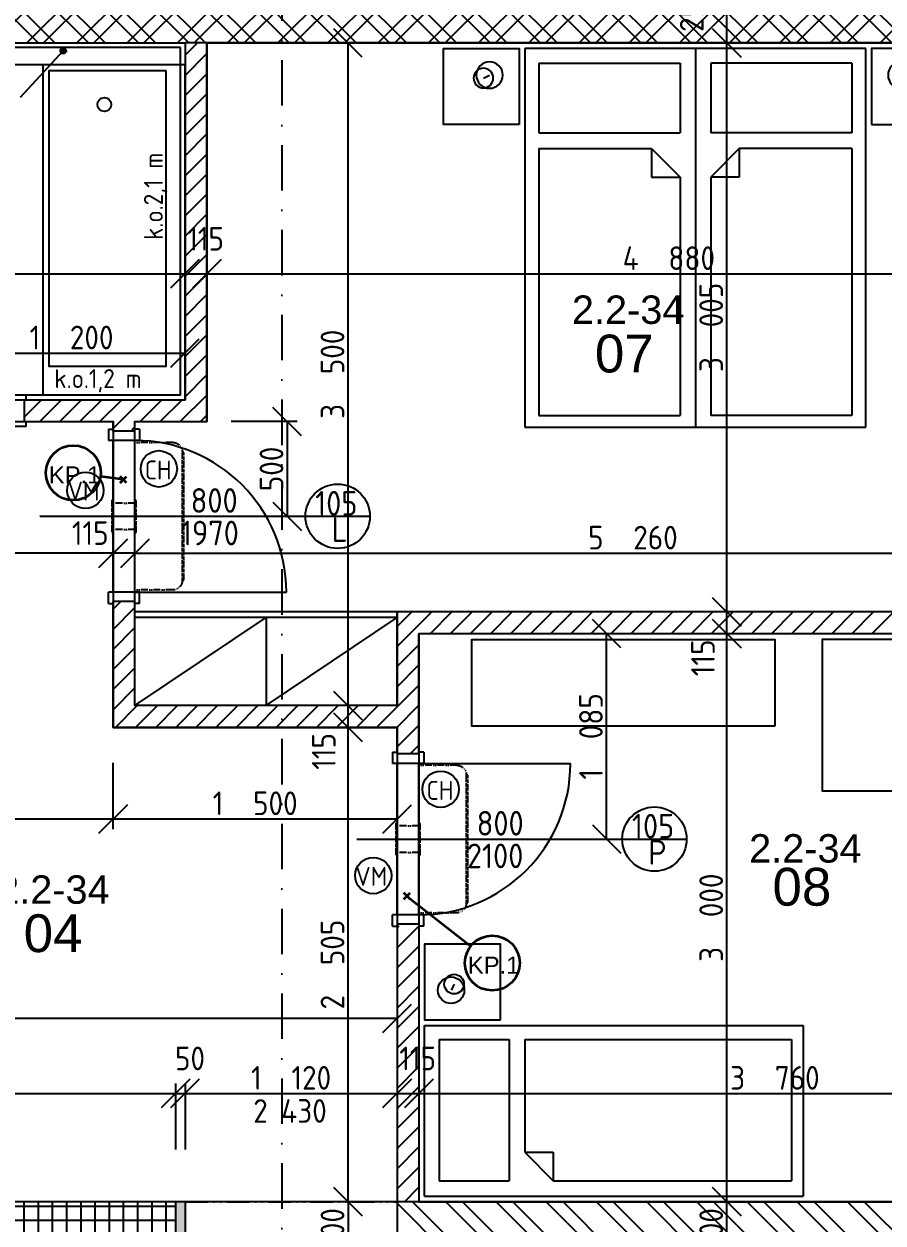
# Model space of a CAD drawing. Extents: x 4511820 to 5180432, y -1526536 to -944957.
# Drawn here: x 4988025 to 4992562, y -1232157 to -1225824 of the extents above; entities that cross this region are included whole.
import ezdxf

# ---------------------------------------------------------------- set-up
doc = ezdxf.new("R2010")
doc.units = 0
doc.header["$MEASUREMENT"] = 0
doc.linetypes.add('ACAD_ISO12W100', pattern=[22, 12, -3, 0.5, -3, 0.5, -3])
doc.linetypes.add('BODKOCIARKOVANA_3', pattern=[5.6, 3, -1.3, 0, -1.3])
doc.layers.get('0').update_dxf_attribs({"linetype": 'CONTINUOUS'})
doc.layers.get('Defpoints').update_dxf_attribs({"color": 61, "linetype": 'CONTINUOUS'})
for name, color, linetype in [('DVERE', 45, 'CONTINUOUS'), ('KÓTY', 4, 'CONTINUOUS'), ('MÚRY', 1, 'CONTINUOUS'), ('osi', 253, 'CONTINUOUS'), ('Plochy', 41, 'CONTINUOUS'), ('POPIS', 7, 'CONTINUOUS'), ('TENKÁ', 7, 'CONTINUOUS'), ('ZARIADENIE', 47, 'CONTINUOUS'), ('ZARIADOVACIE', 144, 'CONTINUOUS'), ('ZZ-chladenie', 133, 'CONTINUOUS'), ('zz-vetr', 52, 'CONTINUOUS'), ('ŠRAFY', 82, 'CONTINUOUS')]:
    doc.layers.add(name, color=color, linetype=linetype)
doc.layers.add('preklady', color=74, linetype='CONTINUOUS', lineweight=35)
doc.styles.add('ARIAL', font='arial.ttf')
doc.styles.add('STYLE1', font='isocp.shx')
doc.dimstyles.new('STANDARD-50', dxfattribs={"dimtxt": 125, "dimasz": 150, "dimexe": 10, "dimexo": 200, "dimgap": 20, "dimtad": 1, "dimdsep": 46, "dimlunit": 6, "dimtxsty": 'STYLE1', "dimblk1": 'OBLIQUE', "dimblk2": 'OBLIQUE', "dimsah": 1, "dimcen": 2.5, "dimse1": 1, "dimse2": 1, "dimadec": 0, "dimazin": 0, "dimtfac": 1, "dimtmove": 1, "dimatfit": 3, "dimldrblk": 'OBLIQUE', "dimfxl": 1, "dimtolj": 1, "dimtzin": 0, "dimarcsym": 0})
pattern_1 = [(45, (515270.5, 214751.965), (-53.0330086, 53.0330086), [])]

# ---------------------------------------------------------------- blocks, each defined once
blk = doc.blocks.new('DVOJPOSTEL')
at = {"layer": 'ZARIADENIE', "ltscale": 0.25}
for p, q in [((4444359, -1314665.2), (4444359, -1312665.2)), ((4444359, -1312665.2), (4446159, -1312665.2)), ((4445259, -1312665.2), (4445259, -1314665.2)), ((4446159, -1312665.2), (4446159, -1314665.2)), ((4444139.6, -1312821.2), (4444171.8, -1312805.1)), ((4446378.4, -1312821.2), (4446346.2, -1312805.1)), ((4446159, -1314665.2), (4444359, -1314665.2))]:
    blk.add_line(p, q, dxfattribs=at)
at = {"layer": 'ZARIADENIE', "color": 76, "ltscale": 0.25}
for p, q in [((4444432.3, -1312741.6), (4445177.9, -1312741.6)), ((4444432.3, -1312741.6), (4444432.3, -1313110.9)), ((4445177.9, -1312741.6), (4445177.9, -1313110.9)), ((4446085.7, -1312741.6), (4445340.1, -1312741.6)), ((4445340.1, -1312741.6), (4445340.1, -1313110.9)), ((4446085.7, -1312741.6), (4446085.7, -1313110.9)), ((4444432.3, -1313110.9), (4445177.9, -1313110.9)), ((4446085.7, -1313110.9), (4445340.1, -1313110.9)), ((4444432.3, -1313193.6), (4444432.3, -1314603.6)), ((4444432.3, -1313193.6), (4445027.9, -1313193.6)), ((4445027.9, -1313193.6), (4445177.9, -1313343.6)), ((4445027.9, -1313193.6), (4445027.9, -1313343.6)), ((4445490.1, -1313193.6), (4445340.1, -1313343.6)), ((4446085.7, -1313193.6), (4445490.1, -1313193.6)), ((4445490.1, -1313193.6), (4445490.1, -1313343.6)), ((4446085.7, -1313193.6), (4446085.7, -1314603.6)), ((4445027.9, -1313343.6), (4445177.9, -1313343.6)), ((4445177.9, -1313343.6), (4445177.9, -1314603.6)), ((4445340.1, -1313343.6), (4445340.1, -1314603.6)), ((4445490.1, -1313343.6), (4445340.1, -1313343.6)), ((4444432.3, -1314603.6), (4445177.9, -1314603.6)), ((4446085.7, -1314603.6), (4445340.1, -1314603.6))]:
    blk.add_line(p, q, dxfattribs=at)
at = {"layer": 'ZARIADENIE'}
for points in [[(4444329, -1313065.2), (4443929, -1313065.2), (4443929, -1312665.2), (4444329, -1312665.2)], [(4446189, -1313065.2), (4446589, -1313065.2), (4446589, -1312665.2), (4446189, -1312665.2)]]:
    blk.add_lwpolyline(points, close=True, dxfattribs=at)
at = {"layer": 'ZARIADENIE', "ltscale": 0.25}
for centre, radius in [((4444139.6, -1312821.2), 51.9), ((4444171.8, -1312805.1), 69.7), ((4446346.2, -1312805.1), 69.7), ((4446378.4, -1312821.2), 51.9)]:
    blk.add_circle(centre, radius, dxfattribs=at)
blk = doc.blocks.new('JEDNOPOSTEL')
at = {"layer": 'ZARIADENIE', "ltscale": 0.25}
for p, q in [((4449069, -1322230.2), (4447069, -1322230.2)), ((4447069, -1323130.2), (4447069, -1322230.2)), ((4449069, -1322230.2), (4449069, -1323130.2)), ((4449069, -1323130.2), (4447069, -1323130.2)), ((4448913, -1323349.6), (4448929.1, -1323317.4))]:
    blk.add_line(p, q, dxfattribs=at)
at = {"layer": 'ZARIADENIE', "color": 76, "ltscale": 0.25}
for p, q in [((4448390.6, -1322311.3), (4447130.6, -1322311.3)), ((4447130.6, -1323056.9), (4447130.6, -1322311.3)), ((4448540.6, -1322461.3), (4448390.6, -1322311.3)), ((4448390.6, -1322461.3), (4448390.6, -1322311.3)), ((4448992.6, -1322311.3), (4448623.3, -1322311.3)), ((4448623.3, -1323056.9), (4448623.3, -1322311.3)), ((4448992.6, -1323056.9), (4448992.6, -1322311.3)), ((4448540.6, -1322461.3), (4448390.6, -1322461.3)), ((4448540.6, -1323056.9), (4448540.6, -1322461.3)), ((4448540.6, -1323056.9), (4447130.6, -1323056.9)), ((4448992.6, -1323056.9), (4448623.3, -1323056.9))]:
    blk.add_line(p, q, dxfattribs=at)
at = {"layer": 'ZARIADENIE'}
blk.add_lwpolyline([(4448669, -1323160.2), (4448669, -1323560.2), (4449069, -1323560.2), (4449069, -1323160.2)], close=True, dxfattribs=at)
at = {"layer": 'ZARIADENIE', "ltscale": 0.25}
for centre, radius in [((4448929.1, -1323317.4), 69.7), ((4448913, -1323349.6), 51.9)]:
    blk.add_circle(centre, radius, dxfattribs=at)
blk = doc.blocks.new('_OBLIQUE')
at = {"color": 0, "linetype": 'ByBlock'}
blk.add_line((-0.5, -0.5), (0.5, 0.5), dxfattribs=at)
blk = doc.blocks.new('*D30659')
at = {"layer": 'Defpoints', "color": 0}
for p in [(4986326, -1227143.5), (4988876, -1227143.5), (4988876, -1227143.5)]:
    blk.add_point(p, dxfattribs=at)
at = {"layer": 'KÓTY', "color": 0, "lineweight": -2}
blk.add_line((4986326, -1227143.5), (4988876, -1227143.5), dxfattribs=at)
at = {"layer": 'KÓTY', "color": 0, "linetype": 'ByBlock', "lineweight": -2, "xscale": 150, "yscale": 150, "zscale": 150, "rotation": 180}
blk.add_blockref('_OBLIQUE', (4986326, -1227143.5), dxfattribs=at)
at = {"layer": 'KÓTY', "color": 0, "linetype": 'ByBlock', "lineweight": -2, "xscale": 150, "yscale": 150, "zscale": 150}
blk.add_blockref('_OBLIQUE', (4988876, -1227143.5), dxfattribs=at)
at = {"layer": 'KÓTY', "color": 0, "insert": (4987601, -1227061), "char_height": 125, "attachment_point": 5, "style": 'STYLE1'}
blk.add_mtext('\\A1;2ﾠ550', dxfattribs=at)
blk = doc.blocks.new('*D30660')
at = {"layer": 'Defpoints', "color": 0}
for p in [(4988876, -1227143.5), (4988991, -1227143.5), (4988991, -1227143.5)]:
    blk.add_point(p, dxfattribs=at)
at = {"layer": 'KÓTY', "color": 0, "lineweight": -2}
blk.add_line((4988876, -1227143.5), (4988991, -1227143.5), dxfattribs=at)
at = {"layer": 'KÓTY', "color": 0, "linetype": 'ByBlock', "lineweight": -2, "xscale": 150, "yscale": 150, "zscale": 150, "rotation": 180}
blk.add_blockref('_OBLIQUE', (4988876, -1227143.5), dxfattribs=at)
at = {"layer": 'KÓTY', "color": 0, "linetype": 'ByBlock', "lineweight": -2, "xscale": 150, "yscale": 150, "zscale": 150}
blk.add_blockref('_OBLIQUE', (4988991, -1227143.5), dxfattribs=at)
at = {"layer": 'KÓTY', "color": 0, "insert": (4988984.3, -1226958.5), "char_height": 125, "attachment_point": 5, "style": 'STYLE1'}
blk.add_mtext('\\A1;115', dxfattribs=at)
blk = doc.blocks.new('*D30661')
at = {"layer": 'Defpoints', "color": 0}
for p in [(4988991, -1227143.5), (4993871, -1227134.2), (4993871, -1227143.5)]:
    blk.add_point(p, dxfattribs=at)
at = {"layer": 'KÓTY', "color": 0, "lineweight": -2}
blk.add_line((4988991, -1227143.5), (4993871, -1227143.5), dxfattribs=at)
at = {"layer": 'KÓTY', "color": 0, "linetype": 'ByBlock', "lineweight": -2, "xscale": 150, "yscale": 150, "zscale": 150, "rotation": 180}
blk.add_blockref('_OBLIQUE', (4988991, -1227143.5), dxfattribs=at)
at = {"layer": 'KÓTY', "color": 0, "linetype": 'ByBlock', "lineweight": -2, "xscale": 150, "yscale": 150, "zscale": 150}
blk.add_blockref('_OBLIQUE', (4993871, -1227143.5), dxfattribs=at)
at = {"layer": 'KÓTY', "color": 0, "insert": (4991431, -1227061), "char_height": 125, "attachment_point": 5, "style": 'STYLE1'}
blk.add_mtext('\\A1;4ﾠ880', dxfattribs=at)
blk = doc.blocks.new('*D30676')
at = {"layer": 'Defpoints', "color": 0}
for p in [(4991737, -1232044.2), (4991737, -1232044.2), (4991737, -1232344.2)]:
    blk.add_point(p, dxfattribs=at)
at = {"layer": 'KÓTY', "color": 0, "lineweight": -2}
blk.add_line((4991737, -1232344.2), (4991737, -1232044.2), dxfattribs=at)
at = {"layer": 'KÓTY', "color": 0, "linetype": 'ByBlock', "lineweight": -2, "xscale": 150, "yscale": 150, "zscale": 150}
for p, rotation in [((4991737, -1232044.2), 90), ((4991737, -1232344.2), 270)]:
    blk.add_blockref('_OBLIQUE', p, dxfattribs=dict(at, rotation=rotation))
at = {"layer": 'KÓTY', "color": 0, "insert": (4991654.5, -1232194.2), "char_height": 125, "attachment_point": 5, "rotation": 90, "style": 'STYLE1'}
blk.add_mtext('\\A1;300', dxfattribs=at)
blk = doc.blocks.new('*D30677')
at = {"layer": 'Defpoints', "color": 0}
for p in [(4991737, -1229044.2), (4991868.5, -1229044.2), (4991737, -1232044.2)]:
    blk.add_point(p, dxfattribs=at)
at = {"layer": 'KÓTY', "color": 0, "lineweight": -2}
blk.add_line((4991737, -1232044.2), (4991737, -1229044.2), dxfattribs=at)
at = {"layer": 'KÓTY', "color": 0, "linetype": 'ByBlock', "lineweight": -2, "xscale": 150, "yscale": 150, "zscale": 150}
for p, rotation in [((4991737, -1229044.2), 90), ((4991737, -1232044.2), 270)]:
    blk.add_blockref('_OBLIQUE', p, dxfattribs=dict(at, rotation=rotation))
at = {"layer": 'KÓTY', "color": 0, "insert": (4991654.5, -1230544.2), "char_height": 125, "attachment_point": 5, "rotation": 90, "style": 'STYLE1'}
blk.add_mtext('\\A1;3ﾠ000', dxfattribs=at)
blk = doc.blocks.new('*D30678')
at = {"layer": 'Defpoints', "color": 0}
for p in [(4991737, -1228929.2), (4991868.5, -1228929.2), (4991868.5, -1229044.2)]:
    blk.add_point(p, dxfattribs=at)
at = {"layer": 'KÓTY', "color": 0, "lineweight": -2}
blk.add_line((4991737, -1229044.2), (4991737, -1228929.2), dxfattribs=at)
at = {"layer": 'KÓTY', "color": 0, "linetype": 'ByBlock', "lineweight": -2, "xscale": 150, "yscale": 150, "zscale": 150}
for p, rotation in [((4991737, -1228929.2), 90), ((4991737, -1229044.2), 270)]:
    blk.add_blockref('_OBLIQUE', p, dxfattribs=dict(at, rotation=rotation))
at = {"layer": 'KÓTY', "color": 0, "insert": (4991611, -1229172), "char_height": 125, "attachment_point": 5, "rotation": 90, "style": 'STYLE1'}
blk.add_mtext('\\A1;115', dxfattribs=at)
blk = doc.blocks.new('*D30679')
at = {"layer": 'Defpoints', "color": 0}
for p in [(4991737, -1225924.2), (4991868.5, -1225924.2), (4991868.5, -1228929.2)]:
    blk.add_point(p, dxfattribs=at)
at = {"layer": 'KÓTY', "color": 0, "lineweight": -2}
blk.add_line((4991737, -1228929.2), (4991737, -1225924.2), dxfattribs=at)
at = {"layer": 'KÓTY', "color": 0, "linetype": 'ByBlock', "lineweight": -2, "xscale": 150, "yscale": 150, "zscale": 150}
for p, rotation in [((4991737, -1225924.2), 90), ((4991737, -1228929.2), 270)]:
    blk.add_blockref('_OBLIQUE', p, dxfattribs=dict(at, rotation=rotation))
at = {"layer": 'KÓTY', "color": 0, "insert": (4991654.5, -1227426.7), "char_height": 125, "attachment_point": 5, "rotation": 90, "style": 'STYLE1'}
blk.add_mtext('\\A1;3ﾠ005', dxfattribs=at)
blk = doc.blocks.new('*D30680')
at = {"layer": 'Defpoints', "color": 0}
for p in [(4991737, -1225674.2), (4991868.5, -1225674.2), (4991868.5, -1225924.2)]:
    blk.add_point(p, dxfattribs=at)
at = {"layer": 'KÓTY', "color": 0, "lineweight": -2}
blk.add_line((4991737, -1225924.2), (4991737, -1225674.2), dxfattribs=at)
at = {"layer": 'KÓTY', "color": 0, "linetype": 'ByBlock', "lineweight": -2, "xscale": 150, "yscale": 150, "zscale": 150}
for p, rotation in [((4991737, -1225674.2), 90), ((4991737, -1225924.2), 270)]:
    blk.add_blockref('_OBLIQUE', p, dxfattribs=dict(at, rotation=rotation))
at = {"layer": 'KÓTY', "color": 0, "insert": (4991552, -1225748.5), "char_height": 125, "attachment_point": 5, "rotation": 90, "style": 'STYLE1'}
blk.add_mtext('\\A1;250', dxfattribs=at)
blk = doc.blocks.new('*D30698')
at = {"layer": 'Defpoints', "color": 0}
for p in [(4988991, -1227924.2), (4988991, -1228424.2), (4989415, -1228424.2)]:
    blk.add_point(p, dxfattribs=at)
at = {"layer": 'KÓTY', "color": 0, "lineweight": -2}
blk.add_line((4989415, -1227924.2), (4989415, -1228424.2), dxfattribs=at)
at = {"layer": 'KÓTY', "color": 0, "linetype": 'ByBlock', "lineweight": -2, "xscale": 150, "yscale": 150, "zscale": 150}
for p, rotation in [((4989415, -1227924.2), 90), ((4989415, -1228424.2), 270)]:
    blk.add_blockref('_OBLIQUE', p, dxfattribs=dict(at, rotation=rotation))
at = {"layer": 'KÓTY', "color": 0, "insert": (4989332.5, -1228174.2), "char_height": 125, "attachment_point": 5, "rotation": 90, "style": 'STYLE1'}
blk.add_mtext('\\A1;500', dxfattribs=at)
blk = doc.blocks.new('*D30699')
at = {"layer": 'Defpoints', "color": 0}
for p in [(4987676, -1227516.6), (4988876, -1227516.6), (4988876, -1227562.5)]:
    blk.add_point(p, dxfattribs=at)
at = {"layer": 'KÓTY', "color": 0, "lineweight": -2}
blk.add_line((4987676, -1227562.5), (4988876, -1227562.5), dxfattribs=at)
at = {"layer": 'KÓTY', "color": 0, "linetype": 'ByBlock', "lineweight": -2, "xscale": 150, "yscale": 150, "zscale": 150, "rotation": 180}
blk.add_blockref('_OBLIQUE', (4987676, -1227562.5), dxfattribs=at)
at = {"layer": 'KÓTY', "color": 0, "linetype": 'ByBlock', "lineweight": -2, "xscale": 150, "yscale": 150, "zscale": 150}
blk.add_blockref('_OBLIQUE', (4988876, -1227562.5), dxfattribs=at)
at = {"layer": 'KÓTY', "color": 0, "insert": (4988276, -1227480), "char_height": 125, "attachment_point": 5, "style": 'STYLE1'}
blk.add_mtext('\\A1;1ﾠ200', dxfattribs=at)
blk = doc.blocks.new('*D30710')
at = {"layer": 'Defpoints', "color": 0}
for p in [(4988611, -1228424.2), (4993871, -1228424.2), (4993871, -1228619.5)]:
    blk.add_point(p, dxfattribs=at)
at = {"layer": 'KÓTY', "color": 0, "lineweight": -2}
blk.add_line((4988611, -1228619.5), (4993871, -1228619.5), dxfattribs=at)
at = {"layer": 'KÓTY', "color": 0, "linetype": 'ByBlock', "lineweight": -2, "xscale": 150, "yscale": 150, "zscale": 150, "rotation": 180}
blk.add_blockref('_OBLIQUE', (4988611, -1228619.5), dxfattribs=at)
at = {"layer": 'KÓTY', "color": 0, "linetype": 'ByBlock', "lineweight": -2, "xscale": 150, "yscale": 150, "zscale": 150}
blk.add_blockref('_OBLIQUE', (4993871, -1228619.5), dxfattribs=at)
at = {"layer": 'KÓTY', "color": 0, "insert": (4991241, -1228537), "char_height": 125, "attachment_point": 5, "style": 'STYLE1'}
blk.add_mtext('\\A1;5ﾠ260', dxfattribs=at)
blk = doc.blocks.new('*D30711')
at = {"layer": 'Defpoints', "color": 0}
for p in [(4988496, -1228619.5), (4988496, -1228619.5), (4988611, -1228619.5)]:
    blk.add_point(p, dxfattribs=at)
at = {"layer": 'KÓTY', "color": 0, "lineweight": -2}
blk.add_line((4988611, -1228619.5), (4988496, -1228619.5), dxfattribs=at)
at = {"layer": 'KÓTY', "color": 0, "linetype": 'ByBlock', "lineweight": -2, "xscale": 150, "yscale": 150, "zscale": 150, "rotation": 180}
blk.add_blockref('_OBLIQUE', (4988496, -1228619.5), dxfattribs=at)
at = {"layer": 'KÓTY', "color": 0, "linetype": 'ByBlock', "lineweight": -2, "xscale": 150, "yscale": 150, "zscale": 150}
blk.add_blockref('_OBLIQUE', (4988611, -1228619.5), dxfattribs=at)
at = {"layer": 'KÓTY', "color": 0, "insert": (4988375, -1228513), "char_height": 125, "attachment_point": 5, "style": 'STYLE1'}
blk.add_mtext('\\A1;115', dxfattribs=at)
blk = doc.blocks.new('*D30712')
at = {"layer": 'Defpoints', "color": 0}
for p in [(4986326, -1228619.5), (4986326, -1228619.5), (4988496, -1228619.5)]:
    blk.add_point(p, dxfattribs=at)
at = {"layer": 'KÓTY', "color": 0, "lineweight": -2}
blk.add_line((4988496, -1228619.5), (4986326, -1228619.5), dxfattribs=at)
at = {"layer": 'KÓTY', "color": 0, "linetype": 'ByBlock', "lineweight": -2, "xscale": 150, "yscale": 150, "zscale": 150, "rotation": 180}
blk.add_blockref('_OBLIQUE', (4986326, -1228619.5), dxfattribs=at)
at = {"layer": 'KÓTY', "color": 0, "linetype": 'ByBlock', "lineweight": -2, "xscale": 150, "yscale": 150, "zscale": 150}
blk.add_blockref('_OBLIQUE', (4988496, -1228619.5), dxfattribs=at)
at = {"layer": 'KÓTY', "color": 0, "insert": (4987411, -1228537), "char_height": 125, "attachment_point": 5, "style": 'STYLE1'}
blk.add_mtext('\\A1;2ﾠ170', dxfattribs=at)
blk = doc.blocks.new('*D30715')
at = {"layer": 'Defpoints', "color": 0}
for p in [(4988826, -1231472.5), (4980951, -1232044.2), (4988826, -1232044.2)]:
    blk.add_point(p, dxfattribs=at)
at = {"layer": 'KÓTY', "color": 0, "lineweight": -2}
blk.add_line((4980951, -1231472.5), (4988826, -1231472.5), dxfattribs=at)
at = {"layer": 'KÓTY', "color": 0, "linetype": 'ByBlock', "lineweight": -2, "xscale": 150, "yscale": 150, "zscale": 150, "rotation": 180}
blk.add_blockref('_OBLIQUE', (4980951, -1231472.5), dxfattribs=at)
at = {"layer": 'KÓTY', "color": 0, "linetype": 'ByBlock', "lineweight": -2, "xscale": 150, "yscale": 150, "zscale": 150}
blk.add_blockref('_OBLIQUE', (4988826, -1231472.5), dxfattribs=at)
at = {"layer": 'KÓTY', "color": 0, "insert": (4984888.5, -1231390), "char_height": 125, "attachment_point": 5, "style": 'STYLE1'}
blk.add_mtext('\\A1;7ﾠ875', dxfattribs=at)
blk = doc.blocks.new('*D30716')
at = {"layer": 'Defpoints', "color": 0}
for p in [(4988876, -1231472.5), (4988826, -1232044.2), (4988876, -1232044.2)]:
    blk.add_point(p, dxfattribs=at)
at = {"layer": 'KÓTY', "color": 0, "lineweight": -2}
blk.add_line((4988826, -1231472.5), (4988876, -1231472.5), dxfattribs=at)
at = {"layer": 'KÓTY', "color": 0, "linetype": 'ByBlock', "lineweight": -2, "xscale": 150, "yscale": 150, "zscale": 150, "rotation": 180}
blk.add_blockref('_OBLIQUE', (4988826, -1231472.5), dxfattribs=at)
at = {"layer": 'KÓTY', "color": 0, "linetype": 'ByBlock', "lineweight": -2, "xscale": 150, "yscale": 150, "zscale": 150}
blk.add_blockref('_OBLIQUE', (4988876, -1231472.5), dxfattribs=at)
at = {"layer": 'KÓTY', "color": 0, "insert": (4988901.8, -1231287.5), "char_height": 125, "attachment_point": 5, "style": 'STYLE1'}
blk.add_mtext('\\A1;50', dxfattribs=at)
blk = doc.blocks.new('*D30717')
at = {"layer": 'Defpoints', "color": 0}
for p in [(4989996, -1231472.5), (4988876, -1232044.2), (4989996, -1232044.2)]:
    blk.add_point(p, dxfattribs=at)
at = {"layer": 'KÓTY', "color": 0, "lineweight": -2}
blk.add_line((4988876, -1231472.5), (4989996, -1231472.5), dxfattribs=at)
at = {"layer": 'KÓTY', "color": 0, "linetype": 'ByBlock', "lineweight": -2, "xscale": 150, "yscale": 150, "zscale": 150, "rotation": 180}
blk.add_blockref('_OBLIQUE', (4988876, -1231472.5), dxfattribs=at)
at = {"layer": 'KÓTY', "color": 0, "linetype": 'ByBlock', "lineweight": -2, "xscale": 150, "yscale": 150, "zscale": 150}
blk.add_blockref('_OBLIQUE', (4989996, -1231472.5), dxfattribs=at)
at = {"layer": 'KÓTY', "color": 0, "insert": (4989436, -1231390), "char_height": 125, "attachment_point": 5, "style": 'STYLE1'}
blk.add_mtext('\\A1;1ﾠ120', dxfattribs=at)
blk = doc.blocks.new('*D30718')
at = {"layer": 'Defpoints', "color": 0}
for p in [(4990111, -1231472.5), (4989996, -1232044.2), (4990111, -1232044.2)]:
    blk.add_point(p, dxfattribs=at)
at = {"layer": 'KÓTY', "color": 0, "lineweight": -2}
blk.add_line((4989996, -1231472.5), (4990111, -1231472.5), dxfattribs=at)
at = {"layer": 'KÓTY', "color": 0, "linetype": 'ByBlock', "lineweight": -2, "xscale": 150, "yscale": 150, "zscale": 150, "rotation": 180}
blk.add_blockref('_OBLIQUE', (4989996, -1231472.5), dxfattribs=at)
at = {"layer": 'KÓTY', "color": 0, "linetype": 'ByBlock', "lineweight": -2, "xscale": 150, "yscale": 150, "zscale": 150}
blk.add_blockref('_OBLIQUE', (4990111, -1231472.5), dxfattribs=at)
at = {"layer": 'KÓTY', "color": 0, "insert": (4990104.3, -1231287.5), "char_height": 125, "attachment_point": 5, "style": 'STYLE1'}
blk.add_mtext('\\A1;115', dxfattribs=at)
blk = doc.blocks.new('*D30719')
at = {"layer": 'Defpoints', "color": 0}
for p in [(4993871, -1231472.5), (4990111, -1232044.2), (4993871, -1232044.2)]:
    blk.add_point(p, dxfattribs=at)
at = {"layer": 'KÓTY', "color": 0, "lineweight": -2}
blk.add_line((4990111, -1231472.5), (4993871, -1231472.5), dxfattribs=at)
at = {"layer": 'KÓTY', "color": 0, "linetype": 'ByBlock', "lineweight": -2, "xscale": 150, "yscale": 150, "zscale": 150, "rotation": 180}
blk.add_blockref('_OBLIQUE', (4990111, -1231472.5), dxfattribs=at)
at = {"layer": 'KÓTY', "color": 0, "linetype": 'ByBlock', "lineweight": -2, "xscale": 150, "yscale": 150, "zscale": 150}
blk.add_blockref('_OBLIQUE', (4993871, -1231472.5), dxfattribs=at)
at = {"layer": 'KÓTY', "color": 0, "insert": (4991991, -1231390), "char_height": 125, "attachment_point": 5, "style": 'STYLE1'}
blk.add_mtext('\\A1;3ﾠ760', dxfattribs=at)
blk = doc.blocks.new('*D30722')
at = {"layer": 'Defpoints', "color": 0}
for p in [(4987011, -1229539.2), (4988496, -1229539.2), (4988496, -1230022.5)]:
    blk.add_point(p, dxfattribs=at)
at = {"layer": 'KÓTY', "color": 0, "lineweight": -2}
blk.add_line((4987011, -1230022.5), (4988496, -1230022.5), dxfattribs=at)
at = {"layer": 'KÓTY', "color": 0, "linetype": 'ByBlock', "lineweight": -2, "xscale": 150, "yscale": 150, "zscale": 150, "rotation": 180}
blk.add_blockref('_OBLIQUE', (4987011, -1230022.5), dxfattribs=at)
at = {"layer": 'KÓTY', "color": 0, "linetype": 'ByBlock', "lineweight": -2, "xscale": 150, "yscale": 150, "zscale": 150}
blk.add_blockref('_OBLIQUE', (4988496, -1230022.5), dxfattribs=at)
at = {"layer": 'KÓTY', "color": 0, "insert": (4987753.5, -1229940), "char_height": 125, "attachment_point": 5, "style": 'STYLE1'}
blk.add_mtext('\\A1;1ﾠ485', dxfattribs=at)
blk = doc.blocks.new('*D30723')
at = {"layer": 'Defpoints', "color": 0}
for p in [(4988496, -1229539.2), (4989996, -1229539.2), (4989996, -1230022.5)]:
    blk.add_point(p, dxfattribs=at)
at = {"layer": 'KÓTY', "color": 0, "lineweight": -2}
blk.add_line((4988496, -1230022.5), (4989996, -1230022.5), dxfattribs=at)
at = {"layer": 'KÓTY', "color": 0, "linetype": 'ByBlock', "lineweight": -2, "xscale": 150, "yscale": 150, "zscale": 150, "rotation": 180}
blk.add_blockref('_OBLIQUE', (4988496, -1230022.5), dxfattribs=at)
at = {"layer": 'KÓTY', "color": 0, "linetype": 'ByBlock', "lineweight": -2, "xscale": 150, "yscale": 150, "zscale": 150}
blk.add_blockref('_OBLIQUE', (4989996, -1230022.5), dxfattribs=at)
at = {"layer": 'KÓTY', "color": 0, "insert": (4989246, -1229940), "char_height": 125, "attachment_point": 5, "style": 'STYLE1'}
blk.add_mtext('\\A1;1ﾠ500', dxfattribs=at)
blk = doc.blocks.new('*D30724')
at = {"layer": 'Defpoints', "color": 0}
for p in [(4989737, -1229539.2), (4989996, -1229539.2), (4989996, -1232044.2)]:
    blk.add_point(p, dxfattribs=at)
at = {"layer": 'KÓTY', "color": 0, "lineweight": -2}
blk.add_line((4989737, -1232044.2), (4989737, -1229539.2), dxfattribs=at)
at = {"layer": 'KÓTY', "color": 0, "linetype": 'ByBlock', "lineweight": -2, "xscale": 150, "yscale": 150, "zscale": 150}
for p, rotation in [((4989737, -1229539.2), 90), ((4989737, -1232044.2), 270)]:
    blk.add_blockref('_OBLIQUE', p, dxfattribs=dict(at, rotation=rotation))
at = {"layer": 'KÓTY', "color": 0, "insert": (4989654.5, -1230791.7), "char_height": 125, "attachment_point": 5, "rotation": 90, "style": 'STYLE1'}
blk.add_mtext('\\A1;2ﾠ505', dxfattribs=at)
blk = doc.blocks.new('*D30725')
at = {"layer": 'Defpoints', "color": 0}
for p in [(4989737, -1229424.2), (4989737, -1229424.2), (4989737, -1229539.2)]:
    blk.add_point(p, dxfattribs=at)
at = {"layer": 'KÓTY', "color": 0, "lineweight": -2}
blk.add_line((4989737, -1229539.2), (4989737, -1229424.2), dxfattribs=at)
at = {"layer": 'KÓTY', "color": 0, "linetype": 'ByBlock', "lineweight": -2, "xscale": 150, "yscale": 150, "zscale": 150}
for p, rotation in [((4989737, -1229424.2), 90), ((4989737, -1229539.2), 270)]:
    blk.add_blockref('_OBLIQUE', p, dxfattribs=dict(at, rotation=rotation))
at = {"layer": 'KÓTY', "color": 0, "insert": (4989608.5, -1229666), "char_height": 125, "attachment_point": 5, "rotation": 90, "style": 'STYLE1'}
blk.add_mtext('\\A1;115', dxfattribs=at)
blk = doc.blocks.new('*D30726')
at = {"layer": 'Defpoints', "color": 0}
for p in [(4989737, -1225924.2), (4989996, -1225924.2), (4989996, -1229424.2)]:
    blk.add_point(p, dxfattribs=at)
at = {"layer": 'KÓTY', "color": 0, "lineweight": -2}
blk.add_line((4989737, -1229424.2), (4989737, -1225924.2), dxfattribs=at)
at = {"layer": 'KÓTY', "color": 0, "linetype": 'ByBlock', "lineweight": -2, "xscale": 150, "yscale": 150, "zscale": 150}
for p, rotation in [((4989737, -1225924.2), 90), ((4989737, -1229424.2), 270)]:
    blk.add_blockref('_OBLIQUE', p, dxfattribs=dict(at, rotation=rotation))
at = {"layer": 'KÓTY', "color": 0, "insert": (4989654.5, -1227674.2), "char_height": 125, "attachment_point": 5, "rotation": 90, "style": 'STYLE1'}
blk.add_mtext('\\A1;3ﾠ500', dxfattribs=at)
blk = doc.blocks.new('*D30727')
at = {"layer": 'Defpoints', "color": 0}
for p in [(4990803.8, -1229044.2), (4991102, -1229044.2), (4990803.8, -1230129.2)]:
    blk.add_point(p, dxfattribs=at)
at = {"layer": 'KÓTY', "color": 0, "lineweight": -2}
blk.add_line((4991102, -1230129.2), (4991102, -1229044.2), dxfattribs=at)
at = {"layer": 'KÓTY', "color": 0, "linetype": 'ByBlock', "lineweight": -2, "xscale": 150, "yscale": 150, "zscale": 150}
for p, rotation in [((4991102, -1229044.2), 90), ((4991102, -1230129.2), 270)]:
    blk.add_blockref('_OBLIQUE', p, dxfattribs=dict(at, rotation=rotation))
at = {"layer": 'KÓTY', "color": 0, "insert": (4991019.5, -1229586.7), "char_height": 125, "attachment_point": 5, "rotation": 90, "style": 'STYLE1'}
blk.add_mtext('\\A1;1ﾠ085', dxfattribs=at)
blk = doc.blocks.new('*D30736')
at = {"layer": 'Defpoints', "color": 0}
for p in [(4993871, -1229674.2), (4990706, -1233465.5), (4993871, -1233465.5)]:
    blk.add_point(p, dxfattribs=at)
at = {"layer": 'KÓTY', "color": 0, "lineweight": -2}
blk.add_line((4990706, -1233465.5), (4993871, -1233465.5), dxfattribs=at)
at = {"layer": 'KÓTY', "color": 0, "linetype": 'ByBlock', "lineweight": -2, "xscale": 150, "yscale": 150, "zscale": 150, "rotation": 180}
blk.add_blockref('_OBLIQUE', (4990706, -1233465.5), dxfattribs=at)
at = {"layer": 'KÓTY', "color": 0, "linetype": 'ByBlock', "lineweight": -2, "xscale": 150, "yscale": 150, "zscale": 150}
blk.add_blockref('_OBLIQUE', (4993871, -1233465.5), dxfattribs=at)
at = {"layer": 'KÓTY', "color": 0, "insert": (4992288.5, -1233383), "char_height": 125, "attachment_point": 5, "style": 'STYLE1'}
blk.add_mtext('\\A1;3ﾠ165', dxfattribs=at)
blk = doc.blocks.new('*D30754')
at = {"layer": 'Defpoints', "color": 0}
for p in [(4980951, -1231076), (4980951, -1232044.2), (4989996, -1232044.2)]:
    blk.add_point(p, dxfattribs=at)
at = {"layer": 'KÓTY', "color": 0, "lineweight": -2}
blk.add_line((4989996, -1231076), (4980951, -1231076), dxfattribs=at)
at = {"layer": 'KÓTY', "color": 0, "linetype": 'ByBlock', "lineweight": -2, "xscale": 150, "yscale": 150, "zscale": 150, "rotation": 180}
blk.add_blockref('_OBLIQUE', (4980951, -1231076), dxfattribs=at)
at = {"layer": 'KÓTY', "color": 0, "linetype": 'ByBlock', "lineweight": -2, "xscale": 150, "yscale": 150, "zscale": 150}
blk.add_blockref('_OBLIQUE', (4989996, -1231076), dxfattribs=at)
at = {"layer": 'KÓTY', "color": 0, "insert": (4985473.5, -1230993.5), "char_height": 125, "attachment_point": 5, "style": 'STYLE1'}
blk.add_mtext('\\A1;9ﾠ045', dxfattribs=at)
blk = doc.blocks.new('*D30755')
at = {"layer": 'Defpoints', "color": 0}
for p in [(4989737, -1232044.2), (4989737, -1232344.2), (4989737, -1232344.2)]:
    blk.add_point(p, dxfattribs=at)
at = {"layer": 'KÓTY', "color": 0, "lineweight": -2}
blk.add_line((4989737, -1232044.2), (4989737, -1232344.2), dxfattribs=at)
at = {"layer": 'KÓTY', "color": 0, "linetype": 'ByBlock', "lineweight": -2, "xscale": 150, "yscale": 150, "zscale": 150}
for p, rotation in [((4989737, -1232044.2), 90), ((4989737, -1232344.2), 270)]:
    blk.add_blockref('_OBLIQUE', p, dxfattribs=dict(at, rotation=rotation))
at = {"layer": 'KÓTY', "color": 0, "insert": (4989654.5, -1232194.2), "char_height": 125, "attachment_point": 5, "rotation": 90, "style": 'STYLE1'}
blk.add_mtext('\\A1;300', dxfattribs=at)
blk = doc.blocks.new('chlj3')
at = {"layer": 'ZZ-chladenie', "linetype": 'ACAD_ISO12W100', "ltscale": 3}
for p, q in [((5005195.8, -1151691.8), (5005395.8, -1151691.8)), ((5005195.8, -1152470.8), (5005395.8, -1152470.8))]:
    blk.add_line(p, q, dxfattribs=at)
blk.add_lwpolyline([(5005145.8, -1152419.2), (5005138.4, -1152419.2), (5005138.4, -1151744.5), (5005145.8, -1151744.5)], close=True, dxfattribs=at)
for centre, start, end in [((5005195.8, -1151741.8), 90, 180), ((5005195.8, -1152420.8), 180, 270)]:
    blk.add_arc(centre, 50, start, end, dxfattribs=at)

msp = doc.modelspace()

# ---------------------------------------------------------------- hatches: boundary and pattern name
at = {"layer": 'KÓTY'}
h = msp.add_hatch(color=256, dxfattribs=at)
h.dxf.hatch_style = 1
h.paths.add_polyline_path([(4988247.5, -1225965.535, 0.65381715), (4988222.326, -1225954.513, 1.52947961)])
at = {"layer": 'ŠRAFY'}
h = msp.add_hatch(dxfattribs=at)
h.set_pattern_fill('ANSI32', color=256, scale=500)
h.set_pattern_definition([(45, (400449.4, -45114.18), (-132.5825215, 132.5825215), []), (45, (400537.78, -45114.18), (-132.5825215, 132.5825215), [])])
h.paths.add_polyline_path([(4980951, -1225674.226), (4980951, -1225924.226), (4993871, -1225924.226), (4993871, -1225674.226), (4980951, -1225674.226)])
h = msp.add_hatch(dxfattribs=at)
h.set_pattern_fill('ANSI32', color=256, scale=500, angle=90)
h.set_pattern_definition([(135, (400449.4, -45114.18), (-132.5825215, -132.5825215), []), (135, (400449.4, -45025.8), (-132.5825215, -132.5825215), [])])
h.paths.add_polyline_path([(4980951, -1225674.226), (4980951, -1225924.226), (4993871, -1225924.226), (4993871, -1225674.226), (4980951, -1225674.226)])
at = {"layer": 'ŠRAFY', "ltscale": 0.25}
h = msp.add_hatch(dxfattribs=at)
h.set_pattern_fill('ANSI31', color=256, scale=600, style=0)
h.set_pattern_definition(pattern_1)
h.paths.add_polyline_path([(4988611, -1227924.226), (4988991, -1227924.226), (4988991, -1225924.226), (4988876, -1225924.226), (4988876, -1227809.226), (4988036, -1227809.226), (4988026, -1227809.226), (4988026, -1227924.226), (4988036, -1227924.226), (4988496, -1227924.226), (4988496, -1227964.226), (4988496, -1227974.226), (4988611, -1227974.226), (4988611, -1227964.226)])
h = msp.add_hatch(dxfattribs=at)
h.set_pattern_fill('ANSI31', color=256, scale=600, style=0)
h.set_pattern_definition(pattern_1)
h.paths.add_polyline_path([(4988496, -1228874.226), (4988496, -1229539.226), (4989996, -1229539.226), (4989996, -1229679.226), (4990111, -1229679.226), (4990111, -1229044.226), (4993871, -1229044.226), (4993871, -1228929.226), (4989996, -1228929.226), (4989996, -1229424.226), (4988611, -1229424.226), (4988611, -1228874.226)])
h = msp.add_hatch(dxfattribs=at)
h.set_pattern_fill('ANSI31', color=256, scale=600, style=0)
h.set_pattern_definition(pattern_1)
h.paths.add_polyline_path([(4990111, -1232044.226), (4990111, -1230596.726), (4990111, -1230586.726), (4989996, -1230586.726), (4989996, -1230596.726), (4989996, -1232044.226)])
h = msp.add_hatch(dxfattribs=at)
h.set_pattern_fill('ANSI37', color=256, scale=600, angle=45)
h.set_pattern_definition([(90, (-3307273.674, 579782.7), (-75, 1e-14), []), (180, (-3307273.674, 579782.7), (-1e-14, -75), [])])
h.paths.add_polyline_path([(4988826, -1232044.226), (4980951, -1232044.226), (4980951, -1232344.226), (4985086, -1232344.226), (4985201, -1232344.226), (4986086, -1232344.226), (4986201, -1232344.226), (4988711, -1232344.226), (4988826, -1232344.226)])
at = {"layer": 'ŠRAFY'}
h = msp.add_hatch(dxfattribs=at)
h.set_pattern_fill('DOTS', color=256, scale=250, angle=90)
h.set_pattern_definition([(90, (-71441.844, -112920.035), (-15.625, 7.8125), [0, -15.625])])
h.paths.add_polyline_path([(4988876, -1240319.226), (4988876, -1238764.226), (4988876, -1238464.226), (4988876, -1232344.226), (4988876, -1232044.226), (4988826, -1232044.226), (4988826, -1232344.226), (4988826, -1238464.226), (4988826, -1238764.226), (4988826, -1240369.226)])
h = msp.add_hatch(dxfattribs=at)
h.set_pattern_fill('ANSI32', color=256, scale=500, angle=90)
h.set_pattern_definition([(135, (515810.9, -44587.94), (-132.5825215, -132.5825215), []), (135, (515810.9, -44499.55), (-132.5825215, -132.5825215), [])])
h.paths.add_polyline_path([(4989996, -1232344.226), (4990591, -1232344.226), (4990706, -1232344.226), (4993871, -1232344.226), (4993871, -1232044.226), (4990111, -1232044.226), (4989996, -1232044.226)])

# ---------------------------------------------------------------- linework, layer by layer
at = {"layer": 'DVERE', "ltscale": 0.25}
for p, q in [((4988036, -1227784.226), (4987976, -1227784.226)), ((4988036, -1227809.226), (4988036, -1227784.226)), ((4988036, -1227949.226), (4988036, -1227924.226)), ((4988036, -1227949.226), (4987976, -1227949.226)), ((4988471, -1227964.226), (4988471, -1228024.226)), ((4988471, -1227964.226), (4988496, -1227964.226)), ((4988636, -1227964.226), (4988611, -1227964.226)), ((4988636, -1227964.226), (4988636, -1228024.226)), ((4988636, -1228024.226), (4988471, -1228024.226)), ((4988496, -1228824.226), (4988496, -1228024.226)), ((4988611, -1228824.226), (4988611, -1228024.226)), ((4988109.172, -1228424.226), (4989511.828, -1228424.226)), ((4989511.828, -1228424.226), (4989851.828, -1228424.226)), ((4988471, -1228884.226), (4988471, -1228824.226)), ((4988636, -1228824.226), (4988471, -1228824.226)), ((4988471, -1228884.226), (4988496, -1228884.226)), ((4988611, -1228824.226), (4989411, -1228824.226)), ((4988636, -1228884.226), (4988611, -1228884.226)), ((4988636, -1228884.226), (4988636, -1228824.226)), ((4989971, -1229669.226), (4989971, -1229729.226)), ((4989971, -1229669.226), (4989996, -1229669.226)), ((4990136, -1229669.226), (4990111, -1229669.226)), ((4990136, -1229669.226), (4990136, -1229729.226)), ((4990136, -1229729.226), (4989971, -1229729.226)), ((4989996, -1230529.226), (4989996, -1229729.226)), ((4990111, -1230529.226), (4990111, -1229729.226)), ((4990111, -1229729.226), (4990911, -1229729.226)), ((4989782.172, -1230129.226), (4991184.828, -1230129.226)), ((4991184.828, -1230129.226), (4991524.828, -1230129.226)), ((4989971, -1230589.226), (4989971, -1230529.226)), ((4990136, -1230529.226), (4989971, -1230529.226)), ((4990136, -1230589.226), (4990136, -1230529.226)), ((4989971, -1230589.226), (4989996, -1230589.226)), ((4990136, -1230589.226), (4990111, -1230589.226))]:
    msp.add_line(p, q, dxfattribs=at)
for centre in [(4989681.828, -1228424.226), (4991354.828, -1230129.226)]:
    msp.add_circle(centre, 170, dxfattribs=at)
for centre, start, end in [((4988611, -1228824.226), 0, 90), ((4990111, -1229729.226), 270, 0)]:
    msp.add_arc(centre, 800, start, end, dxfattribs=at)
at = {"layer": 'KÓTY'}
msp.add_line((4988232.5, -1225965.535), (4988004.5, -1226212.535), dxfattribs=at)
at = {"layer": 'KÓTY', "ltscale": 25}
for p, q in [((4989468.403, -1227924.226), (4989118.403, -1227924.226)), ((4988496, -1230075.938), (4988496, -1229725.938))]:
    msp.add_line(p, q, dxfattribs=at)
at = {"layer": 'KÓTY', "ltscale": 0.25}
for p, q in [((4988826, -1231419.132), (4988826, -1231769.132)), ((4988876, -1231419.132), (4988876, -1231769.132))]:
    msp.add_line(p, q, dxfattribs=at)
at = {"layer": 'KÓTY'}
msp.add_circle((4988232.5, -1225965.535), 15, dxfattribs=at)
at = {"layer": 'MÚRY', "ltscale": 0.25}
for p, q in [((4986326, -1225924.226), (4988876, -1225924.226)), ((4988876, -1225924.226), (4988876, -1227809.226)), ((4988991, -1225924.226), (4988991, -1227924.226)), ((4988026, -1227809.226), (4988876, -1227809.226)), ((4988026, -1227809.226), (4988026, -1227924.226)), ((4988026, -1227924.226), (4988496, -1227924.226)), ((4988496, -1227974.226), (4988496, -1227924.226)), ((4988611, -1227924.226), (4988991, -1227924.226)), ((4988611, -1227974.226), (4988611, -1227924.226)), ((4988611, -1227974.226), (4988496, -1227974.226)), ((4988496, -1229539.226), (4988496, -1228874.226)), ((4988611, -1228874.226), (4988496, -1228874.226)), ((4988611, -1229424.226), (4988611, -1228874.226)), ((4989996, -1229424.226), (4988611, -1229424.226)), ((4989996, -1229539.226), (4988496, -1229539.226)), ((4990111, -1229679.226), (4989996, -1229679.226)), ((4990111, -1230579.226), (4989996, -1230579.226))]:
    msp.add_line(p, q, dxfattribs=at)
at = {"layer": 'MÚRY'}
for p, q in [((4993871, -1225924.226), (4988991, -1225924.226)), ((4993871, -1228929.226), (4989996, -1228929.226)), ((4989996, -1229424.226), (4989996, -1228929.226)), ((4993871, -1229044.226), (4990111, -1229044.226)), ((4990111, -1229679.226), (4990111, -1229044.226)), ((4989996, -1229679.226), (4989996, -1229539.226)), ((4989996, -1230579.226), (4989996, -1232344.226)), ((4990111, -1230579.226), (4990111, -1232044.226)), ((4988876, -1232044.226), (4980951, -1232044.226)), ((4988876, -1232044.226), (4988876, -1240319.226)), ((4993871, -1232044.226), (4990111, -1232044.226))]:
    msp.add_line(p, q, dxfattribs=at)
at = {"layer": 'osi', "linetype": 'BODKOCIARKOVANA_3', "ltscale": 80}
msp.add_line((4989386, -1223327.035), (4989386, -1260844.226), dxfattribs=at)
at = {"layer": 'Plochy'}
for points in [[(4988991, -1225924.226), (4993871, -1225924.226), (4993871, -1228929.226), (4989996, -1228929.226), (4989996, -1229424.226), (4988611, -1229424.226), (4988611, -1227924.226), (4988991, -1227924.226)], [(4988876, -1226039.226), (4986326, -1226039.226), (4986326, -1227809.226), (4988876, -1227809.226)], [(4987011, -1232044.226), (4987011, -1229424.226), (4986326, -1229424.226), (4986326, -1227924.226), (4988496, -1227924.226), (4988496, -1229539.226), (4989996, -1229539.226), (4989996, -1232044.226)], [(4993871, -1229044.226), (4990111, -1229044.226), (4990111, -1232044.226), (4993871, -1232044.226)]]:
    msp.add_lwpolyline(points, close=True, dxfattribs=at)
at = {"layer": 'preklady'}
for p, q in [((4988549.814, -1228230.222), (4988429.21, -1228214.026)), ((4988533.196, -1228246.839), (4988566.43, -1228213.604)), ((4988566.431, -1228246.839), (4988533.197, -1228213.605)), ((4990031.196, -1230446.839), (4990064.43, -1230413.604)), ((4990064.431, -1230446.839), (4990031.197, -1230413.605)), ((4990047.814, -1230430.222), (4990384.409, -1230694.237))]:
    msp.add_line(p, q, dxfattribs=at)
at = {"layer": 'preklady', "ltscale": 0.25}
for centre in [(4988285.5, -1228194.726), (4990498.5, -1230783.726)]:
    msp.add_circle(centre, 145, dxfattribs=at)
at = {"layer": 'TENKÁ', "ltscale": 0.25}
for p, q in [((4988851, -1225949.226), (4986351, -1225949.226)), ((4988851, -1227784.226), (4988851, -1225949.226)), ((4988851, -1226039.226), (4986351, -1226039.226)), ((4988126, -1227784.226), (4988126, -1226039.226)), ((4988851, -1227784.226), (4988036, -1227784.226))]:
    msp.add_line(p, q, dxfattribs=at)
at = {"layer": 'TENKÁ'}
for p, q in [((4988991, -1225924.226), (4988876, -1225924.226)), ((4988826, -1232044.226), (4988826, -1240369.226)), ((4990111, -1232044.226), (4989996, -1232044.226))]:
    msp.add_line(p, q, dxfattribs=at)
at = {"layer": 'TENKÁ', "linetype": 'ACAD_ISO12W100', "ltscale": 10}
msp.add_line((4988876, -1232044.226), (4989996, -1232044.226), dxfattribs=at)
at = {"layer": 'ZARIADENIE'}
for p, q in [((4989996, -1228929.226), (4988611, -1228929.226)), ((4989996, -1228959.226), (4988611, -1228959.226)), ((4988611, -1229424.226), (4989303.5, -1228959.226)), ((4989303.5, -1228959.226), (4989303.5, -1229424.226)), ((4989303.5, -1229424.226), (4989996, -1228959.226))]:
    msp.add_line(p, q, dxfattribs=at)
at = {"layer": 'ZARIADENIE', "color": 45, "ltscale": 0.25}
msp.add_lwpolyline([(4991991, -1229531.993), (4990391, -1229531.993), (4990391, -1229074.226), (4991991, -1229074.226)], close=True, dxfattribs=at)
at = {"layer": 'ZARIADENIE'}
msp.add_lwpolyline([(4993841, -1229074.226), (4992241, -1229074.226), (4992241, -1229874.226), (4993841, -1229874.226)], close=True, dxfattribs=at)
at = {"layer": 'ZARIADOVACIE', "ltscale": 0.25}
msp.add_lwpolyline([(4988776, -1226071.698), (4988156, -1226071.698), (4988156, -1227631.698), (4988776, -1227631.698)], close=True, dxfattribs=at)
msp.add_circle((4988449.51, -1226249.921), 36.624, dxfattribs=at)
at = {"layer": 'ZZ-chladenie'}
for centre in [(4988737.291, -1228173.601), (4990225.839, -1229865.805)]:
    msp.add_circle(centre, 96, dxfattribs=at)
at = {"layer": 'zz-vetr', "linetype": 'ACAD_ISO12W100', "lineweight": -2, "ltscale": 3}
for p, q in [((4988611, -1228354.226), (4988496, -1228354.226)), ((4988611, -1228494.226), (4988496, -1228494.226)), ((4990111, -1230059.226), (4989996, -1230059.226)), ((4990111, -1230199.226), (4989996, -1230199.226))]:
    msp.add_line(p, q, dxfattribs=at)
for points in [[(4988489, -1228509.226), (4988496, -1228509.226), (4988496, -1228339.226), (4988489, -1228339.226)], [(4988611, -1228509.226), (4988618, -1228509.226), (4988618, -1228339.226), (4988611, -1228339.226)], [(4989989, -1230214.226), (4989996, -1230214.226), (4989996, -1230044.226), (4989989, -1230044.226)], [(4990111, -1230214.226), (4990118, -1230214.226), (4990118, -1230044.226), (4990111, -1230044.226)]]:
    msp.add_lwpolyline(points, close=True, dxfattribs=at)
at = {"layer": 'zz-vetr'}
for centre in [(4988349.773, -1228287.332), (4989869.569, -1230321.584)]:
    msp.add_circle(centre, 96, dxfattribs=at)

# ---------------------------------------------------------------- block references
at = {"layer": 'ZARIADENIE', "color": 2, "xscale": -1}
msp.add_blockref('DVOJPOSTEL', (9436830, 86710.965), dxfattribs=at)
at = {"layer": 'ZARIADENIE', "color": 2, "rotation": 180}
msp.add_blockref('JEDNOPOSTEL', (9439210, -2554244.418), dxfattribs=at)
at = {"layer": 'ZZ-chladenie', "xscale": -1}
for p in [(9994006.821, -76342.345), (9995506.821, -78047.345)]:
    msp.add_blockref('chlj3', p, dxfattribs=at)

# ---------------------------------------------------------------- texts
at = {"layer": 'DVERE', "style": 'STYLE1'}
for s, p in [('105', (4989562.798, -1228420.726)), ('L', (4989649.798, -1228559.363)), ('105', (4991235.798, -1230125.726)), ('P', (4991322.798, -1230264.363))]:
    msp.add_text(s, height=130, dxfattribs=at).set_placement(p)
at = {"layer": 'KÓTY', "insert": (4989429.998, -1231564.992), "char_height": 125, "attachment_point": 5, "style": 'STYLE1'}
msp.add_mtext('\\A1;2 430', dxfattribs=at)
at = {"layer": 'POPIS', "lineweight": 40, "ltscale": 0.25, "style": 'ARIAL'}
for s, height, p in [('2.2-34', 150, (4990918.911, -1227408.114)), ('07', 200, (4991040.311, -1227664.805)), ('2.2-34', 150, (4991854.911, -1230253.114)), ('08', 200, (4991978.311, -1230480.805)), ('2.2-34', 150, (4987883.411, -1230470.614)), ('04', 200, (4988023.438, -1230726.153))]:
    msp.add_text(s, height=height, dxfattribs=at).set_placement(p)
at = {"layer": 'preklady', "linetype": 'Continuous', "lineweight": 20, "style": 'ARIAL'}
for p in [(4988156.236, -1228250.983), (4990369.236, -1230839.983)]:
    msp.add_text('KP.1', height=90, dxfattribs=at).set_placement(p)
at = {"layer": 'TENKÁ', "linetype": 'Continuous', "style": 'STYLE1'}
msp.add_text('k.o.2,1 m', height=100, rotation=90, dxfattribs=at).set_placement((4988758.605, -1226964.57))
for s, height, p in [('k.o.1,2 m', 100, (4988185.336, -1227746.958)), ('800', 130, (4988905.466, -1228405.643)), ('1970', 130, (4988853.692, -1228577.75)), ('800', 130, (4990416.066, -1230110.643)), ('2100', 130, (4990364.293, -1230282.75))]:
    msp.add_text(s, height=height, dxfattribs=at).set_placement(p)
at = {"layer": 'ZZ-chladenie', "style": 'STYLE1'}
for p in [(4988662.663, -1228229.8), (4990151.211, -1229922.004)]:
    msp.add_text('CH', height=100, dxfattribs=at).set_placement(p)
at = {"layer": 'zz-vetr', "style": 'STYLE1'}
for p in [(4988255.466, -1228341.345), (4989775.262, -1230375.597)]:
    msp.add_text('VM', height=100, dxfattribs=at).set_placement(p)

# ---------------------------------------------------------------- dimensions: what is measured, and where the dimension line sits
at = {"layer": 'KÓTY'}
for base, p1, p2, picture, middle in [((4991737, -1225674.226), (4991868.5, -1225924.226), (4991868.5, -1225674.226), '*D30680', (4991552, -1225748.476)), ((4989737, -1225924.226), (4989996, -1229424.226), (4989996, -1225924.226), '*D30726', (4989654.457, -1227674.226)), ((4991737, -1225924.226), (4991868.5, -1228929.226), (4991868.5, -1225924.226), '*D30679', (4991654.457, -1227426.726)), ((4989415, -1228424.226), (4988991, -1227924.226), (4988991, -1228424.226), '*D30698', (4989332.5, -1228174.226)), ((4991102, -1229044.226), (4990803.82, -1230129.226), (4990803.82, -1229044.226), '*D30727', (4991019.457, -1229586.726)), ((4991737, -1229044.226), (4991737, -1232044.226), (4991868.5, -1229044.226), '*D30677', (4991654.457, -1230544.226)), ((4989737, -1229539.226), (4989996, -1232044.226), (4989996, -1229539.226), '*D30724', (4989654.457, -1230791.726)), ((4989737, -1232344.226), (4989737, -1232044.226), (4989737, -1232344.226), '*D30755', (4989654.5, -1232194.226)), ((4991737, -1232044.226), (4991737, -1232344.226), (4991737, -1232044.226), '*D30676', (4991654.5, -1232194.226))]:
    dim = msp.add_linear_dim(base=base, p1=p1, p2=p2, angle=90, dimstyle='STANDARD-50', dxfattribs=at)
    dim.commit()
    dim.dimension.update_dxf_attribs({"geometry": picture, "text_midpoint": middle})
for base, p1, p2, picture, middle in [((4988991, -1227143.535), (4988876, -1227143.535), (4988991, -1227143.535), '*D30660', (4988984.25, -1226958.535)), ((4988876, -1227143.535), (4986326, -1227143.535), (4988876, -1227143.535), '*D30659', (4987601, -1227060.992)), ((4993871, -1227143.535), (4988991, -1227143.535), (4993871, -1227134.226), '*D30661', (4991431, -1227060.992))]:
    dim = msp.add_linear_dim(base=base, p1=p1, p2=p2, dimstyle='STANDARD-50', override={"dimtxsty": 'STYLE1', "dimldrblk": 'OBLIQUE'}, dxfattribs=at)
    dim.commit()
    dim.dimension.update_dxf_attribs({"geometry": picture, "text_midpoint": middle})
for base, p1, p2, picture, middle in [((4988876, -1227562.535), (4987676, -1227516.57), (4988876, -1227516.57), '*D30699', (4988276, -1227479.992)), ((4993871, -1228619.535), (4988611, -1228424.226), (4993871, -1228424.226), '*D30710', (4991241, -1228536.992)), ((4986326, -1228619.535), (4988496, -1228619.535), (4986326, -1228619.535), '*D30712', (4987411, -1228536.992)), ((4988496, -1230022.535), (4987011, -1229539.226), (4988496, -1229539.226), '*D30722', (4987753.5, -1229939.992)), ((4989996, -1230022.535), (4988496, -1229539.226), (4989996, -1229539.226), '*D30723', (4989246, -1229939.992)), ((4993871, -1233465.535), (4990706, -1233465.535), (4993871, -1229674.226), '*D30736', (4992288.5, -1233382.992)), ((4980951, -1231076.035), (4989996, -1232044.226), (4980951, -1232044.226), '*D30754', (4985473.5, -1230993.492)), ((4988876, -1231472.535), (4988826, -1232044.226), (4988876, -1232044.226), '*D30716', (4988901.75, -1231287.535)), ((4990111, -1231472.535), (4989996, -1232044.226), (4990111, -1232044.226), '*D30718', (4990104.25, -1231287.535)), ((4988826, -1231472.535), (4980951, -1232044.226), (4988826, -1232044.226), '*D30715', (4984888.5, -1231389.992)), ((4989996, -1231472.535), (4988876, -1232044.226), (4989996, -1232044.226), '*D30717', (4989436, -1231389.992)), ((4993871, -1231472.535), (4990111, -1232044.226), (4993871, -1232044.226), '*D30719', (4991991, -1231389.992))]:
    dim = msp.add_linear_dim(base=base, p1=p1, p2=p2, dimstyle='STANDARD-50', dxfattribs=at)
    dim.commit()
    dim.dimension.update_dxf_attribs({"geometry": picture, "text_midpoint": middle})
dim = msp.add_linear_dim(base=(4988496, -1228619.535), p1=(4988611, -1228619.535), p2=(4988496, -1228619.535), dimstyle='STANDARD-50', dxfattribs=at)
dim.commit()
dim.dimension.update_dxf_attribs({"geometry": '*D30711', "text_midpoint": (4988375, -1228595.535), "dimtype": 160})
for base, p1, p2, picture, middle in [((4991737, -1228929.226), (4991868.5, -1229044.226), (4991868.5, -1228929.226), '*D30678', (4991693.5, -1229172.035)), ((4989737, -1229424.226), (4989737, -1229539.226), (4989737, -1229424.226), '*D30725', (4989691, -1229666.035))]:
    dim = msp.add_linear_dim(base=base, p1=p1, p2=p2, angle=90, dimstyle='STANDARD-50', dxfattribs=at)
    dim.commit()
    dim.dimension.update_dxf_attribs({"geometry": picture, "text_midpoint": middle, "dimtype": 160})

doc.saveas('drawing.dxf')
